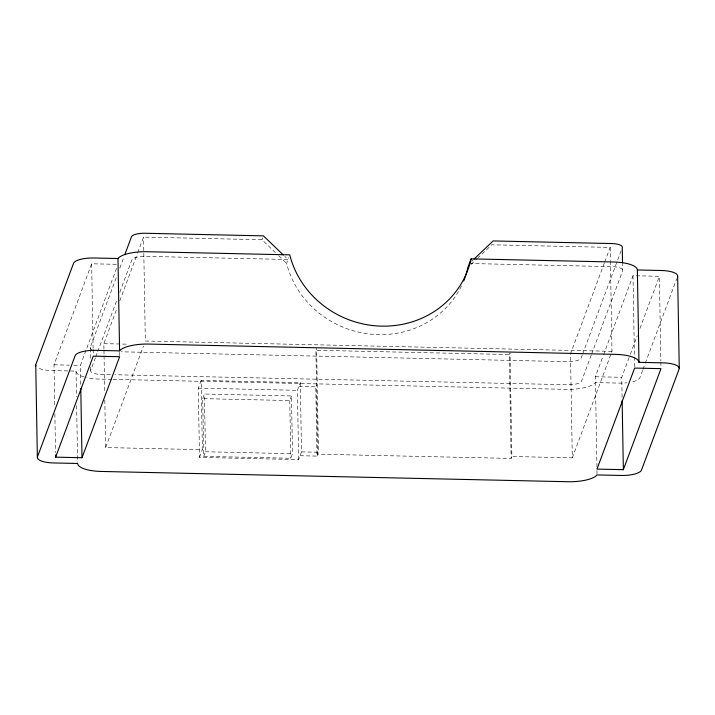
<?xml version="1.0" encoding="UTF-8"?>
<svg xmlns="http://www.w3.org/2000/svg" width="715" height="715" viewBox="0 0 715 715"><rect width="100%" height="100%" fill="white"/><g stroke="black" fill="none" stroke-linecap="round" stroke-linejoin="round"><path stroke-width="0.54" stroke-dasharray="3.58 2.68" d="M54.706 404.86L54.009 364.802L91.645 263.772L116.911 264.336M80.706 384.295L80.375 365.383L117.233 266.445M90.51 358.233L90.322 347.24L117.09 275.382M119.807 268.098L124.07 256.64M110.307 374.651L101.378 374.454A12.173 3.861 -1 0 1 90.725 370.325L95.381 357.831M95.765 356.794L97.32 352.62M97.705 351.583L117.108 299.514M119.816 292.229L131.846 259.947A12.173 3.861 -1 0 1 145.368 256.354L288.029 259.5L284.856 256.453M103.943 349.17L103.845 343.647L117.072 308.138M119.798 300.827L137.307 253.834M137.7 252.788L143.536 237.121L262.003 239.731L275.49 252.69M201.165 380.416L198.287 388.129L199.503 457.403L298.629 459.584L301.507 451.871L300.3 382.596L201.165 380.416L202.372 449.681L105.659 447.545L143.402 346.248M202.72 398.63L204.436 394.036L291.479 395.958L292.489 453.685L290.773 458.279L203.73 456.358L202.72 398.63L289.763 400.552L291.479 395.958M262.003 239.731L262.727 237.8M199.503 457.403L202.372 449.681M203.73 456.358L205.446 451.764L204.436 394.036M461.416 286.027A93.602 88.088 20.4 0 1 368.028 333.834A93.602 88.088 20.4 0 1 286.59 263.352L288.717 257.641M298.629 459.584L297.422 390.319L300.3 382.596M300.068 455.732L316.995 456.099L315.78 386.833L316.504 384.902M316.995 456.099L318.434 452.238L316.62 348.339M509.321 354.533L510.045 352.602L511.86 456.51L511.136 458.44L317.71 454.168L315.896 350.27L509.321 354.533L511.136 458.44M604.336 263.075L570.49 353.934L572.304 457.841L511.86 456.51M604.729 262.03L610.172 247.408L491.697 244.798L478.228 257.579M582.305 354.935L581.143 358.063A12.173 3.861 -1 0 1 567.612 361.656L121.067 351.807M582.689 353.898L621.094 250.804M591.242 355.114L581.545 381.149A12.173 3.861 -1 0 1 568.014 384.742L114.775 374.749M591.627 354.077L622.667 270.77L622.55 264.175M596.945 466.868L595.372 376.733L603.138 355.909M603.523 354.863L633.007 275.713L659.382 276.294L660.857 360.869M572.304 457.841L611.986 351.315L610.422 261.779M622.095 397.343L621.746 377.314L629.888 355.444M630.281 354.408L637.262 335.657M639.979 328.373L659.382 276.294M642.597 370.424L639.88 377.717A18.268 5.792 -1 0 1 631.068 382.159M642.982 369.387L644.921 364.176M645.305 363.14L676.739 278.779M471.739 261.243L473.321 259.733M471.096 264.344L477.432 258.33M469.362 263.495L612.013 266.641A12.173 3.861 -1 0 1 622.667 270.77M611.986 351.315L145.342 341.028L143.536 237.121M103.845 343.647L128.351 344.183M54.009 364.802L69.391 365.142M73.788 365.231L80.375 365.383M595.372 376.733L621.746 377.314M84.111 376.975A26.786 8.5 -1 0 1 76.031 371.121L51.855 370.584A18.268 5.792 -1 0 1 38.315 368.002M111.933 379.352L99.653 379.084A26.786 8.5 -1 0 1 86.774 377.654M113.05 379.379L566.289 389.371A26.786 8.5 -1 0 0 595.407 382.57L619.583 383.106A18.268 5.792 -1 0 0 626.689 382.82M298.861 386.457L315.78 386.833M198.287 388.129L297.422 390.319M301.507 451.871L318.434 452.238M205.446 451.764L292.489 453.685M278.653 255.738L286.59 263.352M660.875 361.978L660.973 367.546M633.007 275.713L634.411 355.838M634.428 356.946L634.598 366.965M610.172 247.408L610.404 260.671M596.945 470.479L596.998 473.822M289.763 400.552L290.773 458.279M119.548 352.272L119.602 355.605M103.961 350.279L104.041 354.694M104.059 355.802L104.676 391.177M104.828 400.016L105.659 447.545M91.645 263.772L93.12 348.348M93.138 349.456L93.236 355.024M90.662 367.027L90.725 370.325M76.031 371.121L76.478 396.718M76.63 405.62L77.622 462.364M54.867 413.762L55.547 452.711M91.94 349.644A12.173 3.861 -1 0 1 90.322 347.24"/><path stroke-width="1.07" d="M124.848 254.558L131.444 236.853A12.173 3.861 -1 0 1 144.966 233.26L263.442 235.87L283.265 254.924M55.618 457.162L93.254 356.133L119.628 356.722L81.993 457.743L55.618 457.162L55.582 454.937M677.507 276.696A18.268 5.792 -1 0 0 661.536 270.511L637.36 269.975A26.786 8.5 -1 0 0 613.738 262.012L471.087 258.866L467.923 267.356A93.602 88.088 20.4 0 1 463.669 281.013M623.355 469.675L660.991 368.654L634.625 368.073L596.989 469.094L623.355 469.675L622.148 400.686M474.117 258.982L493.136 240.937L611.611 243.547A12.173 3.861 -1 0 1 622.264 247.676L622.533 263.066M471.087 258.866A93.602 88.088 20.4 0 1 381.631 326.138A93.602 88.088 20.4 0 1 289.754 254.862L147.102 251.716A26.786 8.5 -1 0 0 117.975 258.517L93.799 257.99A18.268 5.792 -1 0 0 73.511 263.379L35.875 364.4A18.268 5.792 -1 0 0 35.938 365.91M119.593 350.877L95.417 350.35A18.268 5.792 -1 0 0 75.12 355.739L37.493 456.76A18.268 5.792 -1 0 0 53.464 462.945L77.64 463.481A26.786 8.5 -1 0 0 101.262 471.444L567.898 481.731A26.786 8.5 -1 0 0 597.025 474.93L621.201 475.466A18.268 5.792 -1 0 0 641.489 470.077L679.125 369.056A18.268 5.792 -1 0 0 663.145 362.871L638.969 362.335A26.786 8.5 -1 0 0 615.347 354.372L148.711 344.076A26.786 8.5 -1 0 0 119.593 350.877L117.975 258.517M677.641 275.936L679.25 368.296M637.36 269.975L638.969 362.335M80.786 388.745L81.993 457.743M35.75 365.159L37.359 457.52"/></g></svg>
